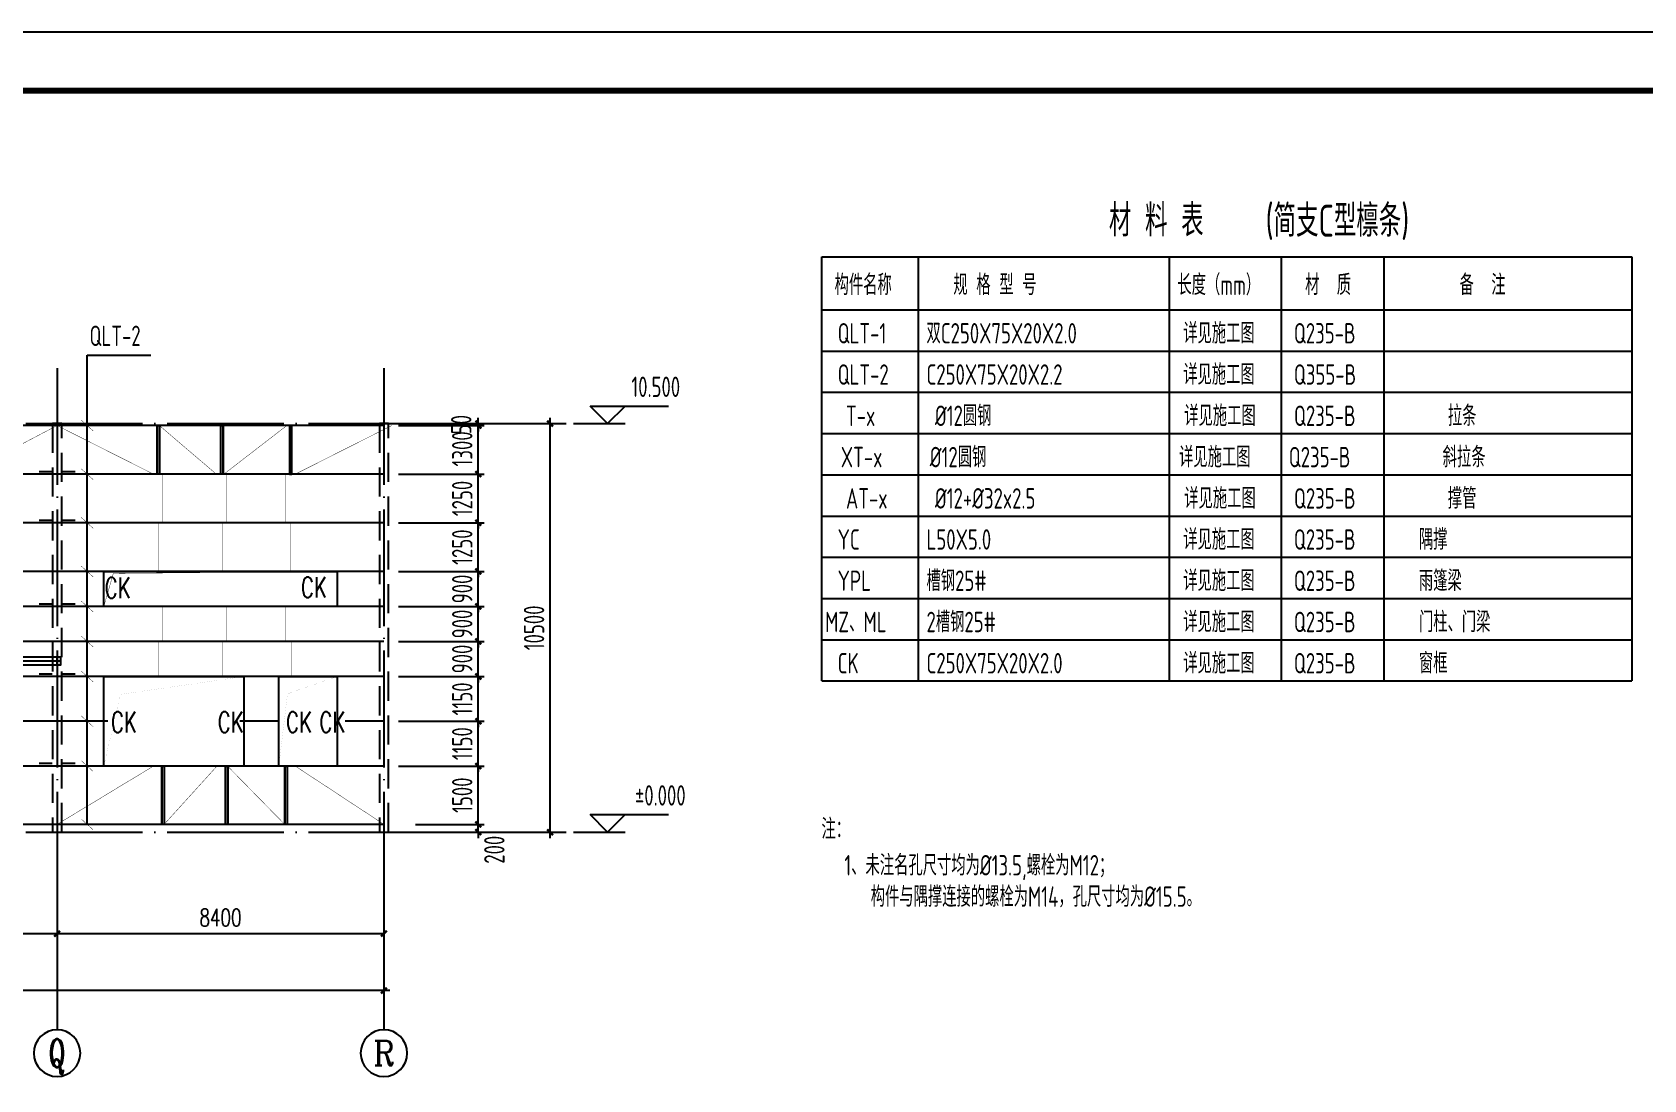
# Model space of a CAD drawing. Extents: x 899043 to 2598688, y -137197 to 211789.
# Drawn here: x 1940838 to 1982259, y 103215 to 130135 of the extents above; entities that cross this region are included whole.
import ezdxf
from ezdxf.enums import TextEntityAlignment as Align

# ---------------------------------------------------------------- set-up
doc = ezdxf.new("R2010")
doc.units = 0
doc.header["$LTSCALE"] = 1500
doc.header["$MEASUREMENT"] = 0
doc.linetypes.add('DASHED', pattern=[0.75, 0.5, -0.25])
doc.linetypes.add('DOTE', pattern=[2.4200000000000004, 2, -0.2, 0.02, -0.2])
for name, color, linetype in [('00-tk', 151, 'Continuous'), ('AXIS', 3, 'Continuous'), ('AXIS_TEXT', 7, 'Continuous'), ('Boltx', 252, 'DASHED'), ('DIM', 3, 'Continuous'), ('GROUND', 253, 'Continuous'), ('PUB_TEXT', 7, 'Continuous'), ('TDB_文字', 7, 'Continuous'), ('THIN', 7, 'Continuous'), ('WINDOW', 4, 'Continuous'), ('文字', 7, 'Continuous')]:
    doc.layers.add(name, color=color, linetype=linetype)
doc.layers.add('钢板标注', color=9, linetype='Continuous', lineweight=18)
doc.styles.add('_TCH_AXIS', font='COMPLEX', dxfattribs={"bigfont": 'GBCBIG'})
doc.styles.add('_TCH_DIM', font='SIMPLEX', dxfattribs={"bigfont": 'GBCBIG'})
doc.styles.add('_TCH_DIM_T3', font='SIMPLEX', dxfattribs={"width": 0.7058823529411765, "bigfont": 'GBCBIG'})
doc.styles.add('COMPLEX', font='COMPLEX')
doc.styles.add('TSSD_Dimension', font='Tssdeng.shx', dxfattribs={"width": 0.7, "bigfont": 'hztxt.shx'})
doc.styles.add('TSSD_Label', font='Tssdeng.shx', dxfattribs={"width": 0.7, "bigfont": 'hztxt.shx'})
doc.styles.add('TSSD_Norm', font='Tssdeng.shx', dxfattribs={"bigfont": 'hztxt.shx'})
doc.dimstyles.new('_TCH_ARCH&&150', dxfattribs={"dimtxt": 446.25, "dimasz": 150, "dimexe": 375, "dimexo": 450, "dimgap": 189.375, "dimtad": 1, "dimdec": 0, "dimzin": 0, "dimdsep": 46, "dimtxsty": '_TCH_DIM_T3', "dimblk": 'ARCHTICK', "dimcen": 0.09, "dimclrt": 7, "dimazin": 2, "dimtfac": 1, "dimtdec": 0, "dimtix": 1, "dimtmove": 2, "dimatfit": 3, "dimfxl": 0, "dimtolj": 1, "dimtzin": 0, "dimarcsym": 0})
doc.dimstyles.new('TSSD_150_150', dxfattribs={"dimtxt": 525, "dimasz": 150, "dimexe": 150, "dimexo": 375, "dimgap": 150, "dimtad": 1, "dimdec": 0, "dimzin": 0, "dimdsep": 46, "dimtxsty": 'TSSD_Dimension', "dimblk": 'ARCHTICK', "dimblk1": 'ARCHTICK', "dimblk2": 'ARCHTICK', "dimcen": 0, "dimdle": 150, "dimclrt": 7, "dimadec": 0, "dimazin": 0, "dimtfac": 1, "dimtdec": 0, "dimtix": 1, "dimtmove": 2, "dimatfit": 3, "dimfxl": 0, "dimtolj": 1, "dimtzin": 0, "dimarcsym": 0})

# ---------------------------------------------------------------- blocks, each defined once
blk = doc.blocks.new('_ArchTick')
at = {"color": 0, "linetype": 'ByBlock', "const_width": 0.4}
blk.add_lwpolyline([(-0.5, -0.5), (0.5, 0.5)], dxfattribs=at)
blk = doc.blocks.new('*D356')
at = {"layer": 'AXIS', "color": 0, "lineweight": -2}
for p, q in [((1933077.499995932, 109057.3727251048), (1933077.499995932, 106594.8727265716)), ((1941477.499994814, 109057.3727270606), (1941477.499994814, 106594.8727265716)), ((1933077.499995932, 106969.8727265716), (1941477.499994814, 106969.8727265716))]:
    blk.add_line(p, q, dxfattribs=at)
at = {"layer": 'Defpoints', "color": 0}
for p in [(1933077.499995932, 109507.3727251048), (1941477.499994814, 109507.3727270606), (1941477.499994814, 106969.8727265716)]:
    blk.add_point(p, dxfattribs=at)
at = {"layer": 'AXIS', "color": 0, "lineweight": -2, "xscale": 150, "yscale": 150, "zscale": 150, "rotation": 180}
blk.add_blockref('_ArchTick', (1933077.499995932, 106969.8727265716), dxfattribs=at)
at = {"layer": 'AXIS', "color": 0, "lineweight": -2, "xscale": 150, "yscale": 150, "zscale": 150}
blk.add_blockref('_ArchTick', (1941477.499994814, 106969.8727265716), dxfattribs=at)
at = {"layer": 'AXIS', "color": 7, "insert": (1937277.499995373, 107382.3727265716), "char_height": 446.25, "attachment_point": 5, "style": '_TCH_DIM_T3'}
blk.add_mtext('\\A1;8400', dxfattribs=at)
blk = doc.blocks.new('*D357')
at = {"layer": 'AXIS', "color": 0, "lineweight": -2}
for p, q in [((1941477.499994814, 109057.3727270606), (1941477.499994814, 106594.8727285274)), ((1949877.499990903, 109057.3727290164), (1949877.499990903, 106594.8727285274)), ((1941477.499994814, 106969.8727285274), (1949877.499990903, 106969.8727285274))]:
    blk.add_line(p, q, dxfattribs=at)
at = {"layer": 'Defpoints', "color": 0}
for p in [(1941477.499994814, 109507.3727270606), (1949877.499990903, 109507.3727290164), (1949877.499990903, 106969.8727285274)]:
    blk.add_point(p, dxfattribs=at)
at = {"layer": 'AXIS', "color": 0, "lineweight": -2, "xscale": 150, "yscale": 150, "zscale": 150, "rotation": 180}
blk.add_blockref('_ArchTick', (1941477.499994814, 106969.8727285274), dxfattribs=at)
at = {"layer": 'AXIS', "color": 0, "lineweight": -2, "xscale": 150, "yscale": 150, "zscale": 150}
blk.add_blockref('_ArchTick', (1949877.499990903, 106969.8727285274), dxfattribs=at)
at = {"layer": 'AXIS', "color": 7, "insert": (1945677.499992859, 107382.3727285274), "char_height": 446.25, "attachment_point": 5, "style": '_TCH_DIM_T3'}
blk.add_mtext('\\A1;8400', dxfattribs=at)
blk = doc.blocks.new('_AXISO')
blk.add_circle((0, 0), 0.5)
at = {"layer": 'AXIS_TEXT', "style": 'COMPLEX', "width": 1.041666666666667}
blk.add_attdef('A', text='', height=0.56, dxfattribs=at).set_placement((-0.25, -0.28), (0.25, -0.28), align=Align.FIT)
blk = doc.blocks.new('*D343')
at = {"layer": 'Defpoints', "color": 0}
for p in [(1839127.499986146, 108715.7621291782), (1949877.499990903, 108715.7621291782), (1839127.499986146, 105507.2216209524)]:
    blk.add_point(p, dxfattribs=at)
at = {"layer": 'DIM', "color": 0, "lineweight": -2}
for p, q in [((1839127.499986146, 108340.7621291782), (1839127.499986146, 105357.2216209524)), ((1949877.499990903, 108340.7621291782), (1949877.499990903, 105357.2216209524)), ((1950027.499990903, 105507.2216209524), (1838977.499986146, 105507.2216209524))]:
    blk.add_line(p, q, dxfattribs=at)
at = {"layer": 'DIM', "color": 0, "lineweight": -2, "xscale": 150, "yscale": 150, "zscale": 150, "rotation": 180}
blk.add_blockref('_ArchTick', (1839127.499986146, 105507.2216209524), dxfattribs=at)
at = {"layer": 'DIM', "color": 0, "lineweight": -2, "xscale": 150, "yscale": 150, "zscale": 150}
blk.add_blockref('_ArchTick', (1949877.499990903, 105507.2216209524), dxfattribs=at)
at = {"layer": 'DIM', "color": 7, "insert": (1894502.499988524, 105919.7216209524), "char_height": 525, "attachment_point": 5, "style": 'TSSD_Dimension'}
blk.add_mtext('\\A1;110750', dxfattribs=at)
blk = doc.blocks.new('*D372')
at = {"layer": 'Defpoints', "color": 0}
for p in [(1950527.150108077, 120077.5843955118), (1954149.499999158, 120077.5843955118), (1950527.150096516, 109577.5843955118)]:
    blk.add_point(p, dxfattribs=at)
at = {"layer": 'DIM', "color": 0, "lineweight": -2}
for p, q in [((1954149.499999158, 109427.5843955118), (1954149.499999158, 120227.5843955118)), ((1950902.150108077, 120077.5843955118), (1954299.499999158, 120077.5843955118)), ((1950902.150096516, 109577.5843955118), (1954299.499999158, 109577.5843955118))]:
    blk.add_line(p, q, dxfattribs=at)
at = {"layer": 'DIM', "color": 0, "lineweight": -2, "xscale": 150, "yscale": 150, "zscale": 150}
for p, rotation in [((1954149.499999158, 120077.5843955118), 90), ((1954149.499999158, 109577.5843955118), 270)]:
    blk.add_blockref('_ArchTick', p, dxfattribs=dict(at, rotation=rotation))
at = {"layer": 'DIM', "color": 7, "insert": (1953736.999999158, 114827.5843955121), "char_height": 525, "attachment_point": 5, "rotation": 90, "style": 'TSSD_Dimension'}
blk.add_mtext('\\A1;10500', dxfattribs=at)
blk = doc.blocks.new('*D373')
at = {"layer": 'Defpoints', "color": 0}
for p in [(1950316.210107237, 109777.5844074416), (1952303.508880776, 109777.5844074416), (1950316.210107114, 109577.5844397022)]:
    blk.add_point(p, dxfattribs=at)
at = {"layer": 'DIM', "color": 0, "lineweight": -2}
for p, q in [((1950691.210107237, 109777.5844074416), (1952453.508880776, 109777.5844074416)), ((1952303.508880776, 109777.5844074416), (1952303.508880776, 109927.5844074416)), ((1952303.508880776, 109577.5844397022), (1952303.508880776, 109777.5844074416)), ((1950691.210107114, 109577.5844397022), (1952453.508880776, 109577.5844397022)), ((1952303.508880776, 109577.5844397022), (1952303.508880776, 109427.5844397022))]:
    blk.add_line(p, q, dxfattribs=at)
at = {"layer": 'DIM', "color": 0, "lineweight": -2, "xscale": 150, "yscale": 150, "zscale": 150}
for p, rotation in [((1952303.508880776, 109777.5844074416), 270), ((1952303.508880776, 109577.5844397022), 90)]:
    blk.add_blockref('_ArchTick', p, dxfattribs=dict(at, rotation=rotation))
at = {"layer": 'DIM', "color": 7, "insert": (1952716.008880376, 109125.9498228427), "char_height": 525, "attachment_point": 5, "rotation": 90, "style": 'TSSD_Dimension'}
blk.add_mtext('\\A1;200', dxfattribs=at)
blk = doc.blocks.new('*D374')
at = {"layer": 'Defpoints', "color": 0}
for p in [(1950316.210108159, 111277.5844073681), (1952303.508881698, 111277.5844073681), (1950316.210107237, 109777.5844074416)]:
    blk.add_point(p, dxfattribs=at)
at = {"layer": 'DIM', "color": 0, "lineweight": -2}
for p, q in [((1952303.508881698, 109627.5844074416), (1952303.508881698, 111427.5844073681)), ((1950691.210108159, 111277.5844073681), (1952453.508881698, 111277.5844073681)), ((1950691.210107237, 109777.5844074416), (1952453.508881698, 109777.5844074416))]:
    blk.add_line(p, q, dxfattribs=at)
at = {"layer": 'DIM', "color": 0, "lineweight": -2, "xscale": 150, "yscale": 150, "zscale": 150}
for p, rotation in [((1952303.508881698, 111277.5844073681), 90), ((1952303.508881698, 109777.5844074416), 270)]:
    blk.add_blockref('_ArchTick', p, dxfattribs=dict(at, rotation=rotation))
at = {"layer": 'DIM', "color": 7, "insert": (1951891.008881698, 110527.5844074052), "char_height": 525, "attachment_point": 5, "rotation": 90, "style": 'TSSD_Dimension'}
blk.add_mtext('\\A1;1500', dxfattribs=at)
blk = doc.blocks.new('*D375')
at = {"layer": 'Defpoints', "color": 0}
for p in [(1949877.499988155, 112427.5844076379), (1952303.508882405, 112427.5844076379), (1949877.499987448, 111277.5844076378)]:
    blk.add_point(p, dxfattribs=at)
at = {"layer": 'DIM', "color": 0, "lineweight": -2}
for p, q in [((1950252.499988155, 112427.5844076379), (1952453.508882405, 112427.5844076379)), ((1952303.508882405, 112427.5844076379), (1952303.508882405, 112577.5844076379)), ((1952303.508882405, 111277.5844076378), (1952303.508882405, 112427.5844076379)), ((1950252.499987448, 111277.5844076378), (1952453.508882405, 111277.5844076378)), ((1952303.508882405, 111277.5844076378), (1952303.508882405, 111127.5844076378))]:
    blk.add_line(p, q, dxfattribs=at)
at = {"layer": 'DIM', "color": 0, "lineweight": -2, "xscale": 150, "yscale": 150, "zscale": 150}
for p, rotation in [((1952303.508882405, 112427.5844076379), 270), ((1952303.508882405, 111277.5844076378), 90)]:
    blk.add_blockref('_ArchTick', p, dxfattribs=dict(at, rotation=rotation))
at = {"layer": 'DIM', "color": 7, "insert": (1951891.008882405, 111852.5844076382), "char_height": 525, "attachment_point": 5, "rotation": 90, "style": 'TSSD_Dimension'}
blk.add_mtext('\\A1;1150', dxfattribs=at)
blk = doc.blocks.new('*D376')
at = {"layer": 'Defpoints', "color": 0}
for p in [(1949877.499989415, 114477.5844131921), (1952303.508883665, 114477.5844131921), (1949877.499988862, 113577.5844076377)]:
    blk.add_point(p, dxfattribs=at)
at = {"layer": 'DIM', "color": 0, "lineweight": -2}
for p, q in [((1950252.499989415, 114477.5844131921), (1952453.508883665, 114477.5844131921)), ((1952303.508883665, 114477.5844131921), (1952303.508883665, 114627.5844131921)), ((1952303.508883665, 113577.5844076377), (1952303.508883665, 114477.5844131921)), ((1950252.499988862, 113577.5844076377), (1952453.508883665, 113577.5844076377)), ((1952303.508883665, 113577.5844076377), (1952303.508883665, 113427.5844076377))]:
    blk.add_line(p, q, dxfattribs=at)
at = {"layer": 'DIM', "color": 0, "lineweight": -2, "xscale": 150, "yscale": 150, "zscale": 150}
for p, rotation in [((1952303.508883665, 114477.5844131921), 270), ((1952303.508883665, 113577.5844076377), 90)]:
    blk.add_blockref('_ArchTick', p, dxfattribs=dict(at, rotation=rotation))
at = {"layer": 'DIM', "color": 7, "insert": (1951891.008883665, 114027.5844104152), "char_height": 525, "attachment_point": 5, "rotation": 90, "style": 'TSSD_Dimension'}
blk.add_mtext('\\A1;900', dxfattribs=at)
blk = doc.blocks.new('*D377')
at = {"layer": 'Defpoints', "color": 0}
for p in [(1949877.499990521, 116277.5844187464), (1952303.508884772, 116277.5844187464), (1949877.499989968, 115377.5844187464)]:
    blk.add_point(p, dxfattribs=at)
at = {"layer": 'DIM', "color": 0, "lineweight": -2}
for p, q in [((1952303.508884772, 116277.5844187464), (1952303.508884772, 116427.5844187464)), ((1950252.499990521, 116277.5844187464), (1952453.508884772, 116277.5844187464)), ((1952303.508884772, 115377.5844187464), (1952303.508884772, 116277.5844187464)), ((1950252.499989968, 115377.5844187464), (1952453.508884772, 115377.5844187464)), ((1952303.508884772, 115377.5844187464), (1952303.508884772, 115227.5844187464))]:
    blk.add_line(p, q, dxfattribs=at)
at = {"layer": 'DIM', "color": 0, "lineweight": -2, "xscale": 150, "yscale": 150, "zscale": 150}
for p, rotation in [((1952303.508884772, 116277.5844187464), 270), ((1952303.508884772, 115377.5844187464), 90)]:
    blk.add_blockref('_ArchTick', p, dxfattribs=dict(at, rotation=rotation))
at = {"layer": 'DIM', "color": 7, "insert": (1951891.008884772, 115827.5844187467), "char_height": 525, "attachment_point": 5, "rotation": 90, "style": 'TSSD_Dimension'}
blk.add_mtext('\\A1;900', dxfattribs=at)
blk = doc.blocks.new('*D378')
at = {"layer": 'Defpoints', "color": 0}
for p in [(1949877.49999129, 117527.5844187466), (1952303.50888554, 117527.5844187466), (1949877.499990521, 116277.5844187464)]:
    blk.add_point(p, dxfattribs=at)
at = {"layer": 'DIM', "color": 0, "lineweight": -2}
for p, q in [((1952303.50888554, 117527.5844187466), (1952303.50888554, 117677.5844187466)), ((1950252.49999129, 117527.5844187466), (1952453.50888554, 117527.5844187466)), ((1952303.50888554, 116277.5844187464), (1952303.50888554, 117527.5844187466)), ((1950252.499990521, 116277.5844187464), (1952453.50888554, 116277.5844187464)), ((1952303.50888554, 116277.5844187464), (1952303.50888554, 116127.5844187464))]:
    blk.add_line(p, q, dxfattribs=at)
at = {"layer": 'DIM', "color": 0, "lineweight": -2, "xscale": 150, "yscale": 150, "zscale": 150}
for p, rotation in [((1952303.50888554, 117527.5844187466), 270), ((1952303.50888554, 116277.5844187464), 90)]:
    blk.add_blockref('_ArchTick', p, dxfattribs=dict(at, rotation=rotation))
at = {"layer": 'DIM', "color": 7, "insert": (1951891.00888554, 116902.5844187468), "char_height": 525, "attachment_point": 5, "rotation": 90, "style": 'TSSD_Dimension'}
blk.add_mtext('\\A1;1250', dxfattribs=at)
blk = doc.blocks.new('*D379')
at = {"layer": 'Defpoints', "color": 0}
for p in [(1949877.499992857, 120077.5844397658), (1952303.508887107, 120077.5844397658), (1949877.192930862, 118777.5844186646)]:
    blk.add_point(p, dxfattribs=at)
at = {"layer": 'DIM', "color": 0, "lineweight": -2}
for p, q in [((1952303.508887107, 118627.5844186646), (1952303.508887107, 120227.5844397658)), ((1950252.499992857, 120077.5844397658), (1952453.508887107, 120077.5844397658)), ((1950252.192930862, 118777.5844186646), (1952453.508887107, 118777.5844186646))]:
    blk.add_line(p, q, dxfattribs=at)
at = {"layer": 'DIM', "color": 0, "lineweight": -2, "xscale": 150, "yscale": 150, "zscale": 150}
for p, rotation in [((1952303.508887107, 120077.5844397658), 90), ((1952303.508887107, 118777.5844186646), 270)]:
    blk.add_blockref('_ArchTick', p, dxfattribs=dict(at, rotation=rotation))
at = {"layer": 'DIM', "color": 7, "insert": (1951891.008887107, 119427.5844292155), "char_height": 525, "attachment_point": 5, "rotation": 90, "style": 'TSSD_Dimension'}
blk.add_mtext('\\A1;1300', dxfattribs=at)
blk = doc.blocks.new('*D380')
at = {"layer": 'Defpoints', "color": 0}
for p in [(1949877.499992058, 118777.5844187465), (1952303.508886308, 118777.5844187465), (1949877.49999129, 117527.5844187466)]:
    blk.add_point(p, dxfattribs=at)
at = {"layer": 'DIM', "color": 0, "lineweight": -2}
for p, q in [((1952303.508886308, 118777.5844187465), (1952303.508886308, 118927.5844187465)), ((1950252.499992058, 118777.5844187465), (1952453.508886308, 118777.5844187465)), ((1952303.508886308, 117527.5844187466), (1952303.508886308, 118777.5844187465)), ((1950252.49999129, 117527.5844187466), (1952453.508886308, 117527.5844187466)), ((1952303.508886308, 117527.5844187466), (1952303.508886308, 117377.5844187466))]:
    blk.add_line(p, q, dxfattribs=at)
at = {"layer": 'DIM', "color": 0, "lineweight": -2, "xscale": 150, "yscale": 150, "zscale": 150}
for p, rotation in [((1952303.508886308, 118777.5844187465), 270), ((1952303.508886308, 117527.5844187466), 90)]:
    blk.add_blockref('_ArchTick', p, dxfattribs=dict(at, rotation=rotation))
at = {"layer": 'DIM', "color": 7, "insert": (1951891.008886308, 118152.5844187468), "char_height": 525, "attachment_point": 5, "rotation": 90, "style": 'TSSD_Dimension'}
blk.add_mtext('\\A1;1250', dxfattribs=at)
blk = doc.blocks.new('*D381')
at = {"layer": 'Defpoints', "color": 0}
for p in [(1949877.499989968, 115377.5844187464), (1952303.508884219, 115377.5844187464), (1949877.499989415, 114477.5844131921)]:
    blk.add_point(p, dxfattribs=at)
at = {"layer": 'DIM', "color": 0, "lineweight": -2}
for p, q in [((1950252.499989968, 115377.5844187464), (1952453.508884219, 115377.5844187464)), ((1952303.508884219, 115377.5844187464), (1952303.508884219, 115527.5844187464)), ((1952303.508884219, 114477.5844131921), (1952303.508884219, 115377.5844187464)), ((1950252.499989415, 114477.5844131921), (1952453.508884219, 114477.5844131921)), ((1952303.508884219, 114477.5844131921), (1952303.508884219, 114327.5844131921))]:
    blk.add_line(p, q, dxfattribs=at)
at = {"layer": 'DIM', "color": 0, "lineweight": -2, "xscale": 150, "yscale": 150, "zscale": 150}
for p, rotation in [((1952303.508884219, 115377.5844187464), 270), ((1952303.508884219, 114477.5844131921), 90)]:
    blk.add_blockref('_ArchTick', p, dxfattribs=dict(at, rotation=rotation))
at = {"layer": 'DIM', "color": 7, "insert": (1951891.008884219, 114927.5844159695), "char_height": 525, "attachment_point": 5, "rotation": 90, "style": 'TSSD_Dimension'}
blk.add_mtext('\\A1;900', dxfattribs=at)
blk = doc.blocks.new('*D382')
at = {"layer": 'Defpoints', "color": 0}
for p in [(1949877.499988862, 113577.5844076377), (1952303.508883112, 113577.5844076377), (1949877.499988155, 112427.5844076379)]:
    blk.add_point(p, dxfattribs=at)
at = {"layer": 'DIM', "color": 0, "lineweight": -2}
for p, q in [((1950252.499988862, 113577.5844076377), (1952453.508883112, 113577.5844076377)), ((1952303.508883112, 113577.5844076377), (1952303.508883112, 113727.5844076377)), ((1952303.508883112, 112427.5844076379), (1952303.508883112, 113577.5844076377)), ((1950252.499988155, 112427.5844076379), (1952453.508883112, 112427.5844076379)), ((1952303.508883112, 112427.5844076379), (1952303.508883112, 112277.5844076379))]:
    blk.add_line(p, q, dxfattribs=at)
at = {"layer": 'DIM', "color": 0, "lineweight": -2, "xscale": 150, "yscale": 150, "zscale": 150}
for p, rotation in [((1952303.508883112, 113577.5844076377), 270), ((1952303.508883112, 112427.5844076379), 90)]:
    blk.add_blockref('_ArchTick', p, dxfattribs=dict(at, rotation=rotation))
at = {"layer": 'DIM', "color": 7, "insert": (1951891.008883112, 113002.5844076381), "char_height": 525, "attachment_point": 5, "rotation": 90, "style": 'TSSD_Dimension'}
blk.add_mtext('\\A1;1150', dxfattribs=at)
blk = doc.blocks.new('*D383')
at = {"layer": 'Defpoints', "color": 0}
for p in [(1950316.210108159, 111277.5844073681), (1952303.508881698, 111277.5844073681), (1950316.210107237, 109777.5844074416)]:
    blk.add_point(p, dxfattribs=at)
at = {"layer": 'DIM', "color": 0, "lineweight": -2}
for p, q in [((1952303.508881698, 109627.5844074416), (1952303.508881698, 111427.5844073681)), ((1950691.210108159, 111277.5844073681), (1952453.508881698, 111277.5844073681)), ((1950691.210107237, 109777.5844074416), (1952453.508881698, 109777.5844074416))]:
    blk.add_line(p, q, dxfattribs=at)
at = {"layer": 'DIM', "color": 0, "lineweight": -2, "xscale": 150, "yscale": 150, "zscale": 150}
for p, rotation in [((1952303.508881698, 111277.5844073681), 90), ((1952303.508881698, 109777.5844074416), 270)]:
    blk.add_blockref('_ArchTick', p, dxfattribs=dict(at, rotation=rotation))
at = {"layer": 'DIM', "color": 7, "insert": (1951891.008881698, 110527.5844074052), "char_height": 525, "attachment_point": 5, "rotation": 90, "style": 'TSSD_Dimension'}
blk.add_mtext('\\A1;1500', dxfattribs=at)
blk = doc.blocks.new('*D384')
at = {"layer": 'Defpoints', "color": 0}
for p in [(1949877.564361867, 120077.5844397658), (1949877.564361836, 120027.5844187466), (1952303.508887107, 120077.5844397658)]:
    blk.add_point(p, dxfattribs=at)
at = {"layer": 'DIM', "color": 0, "lineweight": -2}
for p, q in [((1952303.508887107, 120077.5844397658), (1952303.508887107, 120227.5844397658)), ((1950252.564361867, 120077.5844397658), (1952453.508887107, 120077.5844397658)), ((1950252.564361836, 120027.5844187466), (1952453.508887107, 120027.5844187466)), ((1952303.508887107, 120027.5844187466), (1952303.508887107, 120077.5844397658)), ((1952303.508887107, 120027.5844187466), (1952303.508887107, 119877.5844187466))]:
    blk.add_line(p, q, dxfattribs=at)
at = {"layer": 'DIM', "color": 0, "lineweight": -2, "xscale": 150, "yscale": 150, "zscale": 150}
for p, rotation in [((1952303.508887107, 120077.5844397658), 270), ((1952303.508887107, 120027.5844187466), 90)]:
    blk.add_blockref('_ArchTick', p, dxfattribs=dict(at, rotation=rotation))
at = {"layer": 'DIM', "color": 7, "insert": (1951866.008887092, 120052.5844280341), "char_height": 525, "attachment_point": 5, "rotation": 90, "style": 'TSSD_Dimension'}
blk.add_mtext('\\A1;50', dxfattribs=at)
blk = doc.blocks.new('A$C16496DF1')
at = {"layer": '00-tk', "linetype": 'Continuous'}
blk.add_line((178350, 126150.0000000001), (0, 126150.0000000001), dxfattribs=at)
at = {"layer": '00-tk', "const_width": 150}
blk.add_lwpolyline([(3750, 124650.0000000001), (176850, 124650.0000000001), (176850, 1500.000000000116), (3750, 1500)], close=True, dxfattribs=at)

msp = doc.modelspace()

# ---------------------------------------------------------------- linework, layer by layer
at = {"color": 2, "linetype": 'ByBlock'}
for p, q in [((1942250.76704324, 109777.5844242772), (1942250.76704324, 121838.3469456241)), ((1942250.76704324, 121838.3469456241), (1943886.360671686, 121838.3469456241)), ((1949877.499991218, 120027.5843400348), (1839127.449909921, 120027.5844527028)), ((1949877.499991183, 118777.584340035), (1839127.807054344, 118777.5844527027)), ((1949877.499991148, 117527.5843400336), (1839128.164198767, 117527.5844527026)), ((1949877.499991114, 116277.5843400328), (1839128.52134319, 116277.5844527026)), ((1949877.499991089, 115377.5843400322), (1839128.778487174, 115377.5844527026)), ((1949877.499991063, 114477.5843344779), (1839129.03563116, 114477.5844471482)), ((1949877.499991038, 113577.584328923), (1839129.292775146, 113577.5844415936)), ((1942777.500022148, 112427.5844241556), (1939777.500016705, 112427.5844246558)), ((1947177.500006887, 112427.5844233886), (1946177.500014058, 112427.5844235553)), ((1949877.499991006, 112427.5844229717), (1948877.500014977, 112427.5844231385)), ((1949877.499990974, 111277.5844231282), (1939777.500016705, 111277.5844248122)), ((1949877.499990932, 109777.5844231274), (1939777.500016705, 109777.5844248115))]:
    msp.add_line(p, q, dxfattribs=at)
at = {"color": 2, "linetype": 'ByBlock', "const_width": 10}
for points in [[(1942403.405953765, 119888.210611093), (1942098.128132715, 120166.9582595418)], [(1941477.500160557, 120027.5843485803), (1939097.500157646, 118777.5848391388)], [(1941477.499973933, 120027.5844426449), (1943957.499822165, 118777.5849340885)], [(1944077.499822165, 118777.5849183601), (1944077.499815283, 120027.5844410585)], [(1944107.499821158, 120027.5859684324), (1945571.451577911, 118777.5808621808)], [(1945718.526106743, 118777.5849166907), (1945718.526099861, 120027.584439389)], [(1947381.850899539, 120027.5843425737), (1945753.076285733, 118770.9190454967)], [(1947477.500149414, 118777.5849183601), (1947477.500156296, 120027.5844410585)], [(1950077.499997646, 120027.5844426449), (1947597.500149414, 118777.5849340885)], [(1942403.405953556, 118638.2106110929), (1942098.128132506, 118916.9582595417)], [(1944197.499815353, 117527.5844065124), (1944197.499986325, 118777.5849026316)], [(1945838.526099932, 117527.5844048429), (1945838.526270903, 118777.5849009621)], [(1947357.500156225, 117527.5844065124), (1947357.499985254, 118777.5849026316)], [(1942403.405953347, 117388.2106112835), (1942098.128132297, 117666.9582597323)], [(1944077.499822582, 116277.5849183601), (1944077.4998157, 117527.5844410585)], [(1945718.526107161, 116277.5849166907), (1945718.526100278, 117527.584439389)], [(1947477.500148996, 116277.5849183601), (1947477.500155879, 117527.5844410585)], [(1942403.405953139, 116138.2106112836), (1942098.128132089, 116416.9582597324)], [(1942403.405952989, 115238.2106112835), (1942098.128131939, 115516.9582597323)], [(1944197.499814997, 114477.5844796264), (1944197.499986325, 115377.584969184)], [(1945838.526099576, 114477.5844779569), (1945838.526270903, 115377.5849675145)], [(1947357.500156581, 114477.5844796264), (1947357.499985254, 115377.584969184)], [(1942403.405952839, 114338.2106057292), (1942098.128131789, 114616.958254178)], [(1944081.499820611, 113577.5844393018), (1944081.499815655, 114477.5844356032)], [(1945728.526105189, 113577.5844376323), (1945728.526100234, 114477.5844339337)], [(1947490.500150879, 113577.5844358428), (1947490.500155834, 114477.5844356032)], [(1942403.405952689, 113438.2106001747), (1942098.128131639, 113716.9582486235)], [(1942403.405952497, 112288.2106000186), (1942098.128131447, 112566.9582484674)], [(1941477.499972474, 109777.5842923174), (1943957.499820748, 111277.5844241153)], [(1942403.405952306, 111138.2106001747), (1942098.128131255, 111416.9582486235)], [(1944197.499700779, 109777.5844240745), (1944197.499986325, 111277.5850803323)], [(1944227.499986291, 109777.5844240745), (1945588.526110621, 111277.5820973531)], [(1945838.525985358, 109777.5844238009), (1945838.526270903, 111277.5850786628)], [(1947327.499985221, 109777.5820970214), (1945857.107388878, 111277.5825810336)], [(1947357.5002708, 109777.5844235476), (1947357.499985254, 111277.5850803323)], [(1949877.499990782, 109777.5842922948), (1947597.500147997, 111277.5844241153)], [(1942403.405952055, 109638.2106001747), (1942098.128131005, 109916.9582486235)]]:
    msp.add_lwpolyline(points, dxfattribs=at)
at = {"color": 2, "linetype": 'ByBlock'}
for points in [[(1944047.499821167, 118777.5843848434), (1944047.499821158, 120027.5859684324), (1944107.499821158, 120027.5859684324), (1944107.499821167, 118777.5843848434)], [(1945688.526105745, 118777.5843831739), (1945688.526105737, 120027.5859667629), (1945748.526105737, 120027.5859667629), (1945748.526105745, 118777.5843831739)], [(1947507.500150412, 118777.5843848434), (1947507.50015042, 120027.5859684324), (1947447.50015042, 120027.5859684324), (1947447.500150412, 118777.5843848434)], [(1944167.499986291, 109777.5844240745), (1944167.499986324, 111277.5844240753), (1944227.499986324, 111277.5844240753), (1944227.499986291, 109777.5844240745)], [(1945808.52627087, 109777.5850786621), (1945808.526270903, 111277.5850786628), (1945868.526270903, 111277.5850786628), (1945868.52627087, 109777.5850786621)], [(1947327.499985221, 109777.5844235476), (1947327.499985254, 111277.5844235484), (1947387.499985254, 111277.5844235484), (1947387.499985221, 109777.5844235476)]]:
    msp.add_lwpolyline(points, close=True, dxfattribs=at)
at = {"linetype": 'ByBlock', "const_width": 10}
msp.add_lwpolyline([(1942677.500015581, 115377.5843473571), (1942922.658696852, 116227.5844829442), (1948527.499998581, 116277.5844455809)], dxfattribs=at)
at = {"layer": 'AXIS', "color": 253, "linetype": 'DOTE'}
for p, q in [((1941477.499992205, 121502.8727291437), (1941477.500002015, 108036.766266764)), ((1949877.499989454, 121502.8727569437), (1949877.499990903, 108715.7621549641)), ((1835404.955545544, 120077.5844679317), (1954751.39207753, 120077.5844312485)), ((1835404.955545083, 109577.5844679317), (1954751.392077069, 109577.5844312485))]:
    msp.add_line(p, q, dxfattribs=at)
at = {"layer": 'AXIS'}
for p, q in [((1941477.499994291, 108036.76626569), (1941477.499993718, 104499.2662661789)), ((1949877.49999038, 108036.766266764), (1949877.499989806, 104499.266267253))]:
    msp.add_line(p, q, dxfattribs=at)
at = {"layer": 'Boltx', "color": 4}
for points in [[(1941359.999998137, 120077.584434817), (1941360.000000321, 109577.5844429005), (1941595.000003336, 109577.5844429005), (1941595.000001151, 120077.584434817)], [(1949759.999994965, 120077.5844366357), (1949759.999997149, 109577.5844447192), (1949995.000000164, 109577.5844447192), (1949994.999997979, 120077.5844366357)]]:
    msp.add_lwpolyline(points, close=True, dxfattribs=at)
at = {"layer": 'GROUND'}
for points in [[(1932977.500016222, 114077.5843961191), (1932977.500016222, 113877.5843961191), (1941577.500016594, 113877.5843961191), (1941577.500016594, 114077.5843961191), (1932977.500016222, 114077.5843961191)], [(1933077.500017305, 114077.584483102), (1933077.500017305, 113877.584483102), (1941477.500017305, 113877.5844831021), (1941477.500017305, 114077.5844831021), (1933077.500017305, 114077.584483102)]]:
    msp.add_lwpolyline(points, dxfattribs=at)
at = {"layer": 'TDB_文字', "color": 4, "linetype": 'ByBlock'}
for points, const_width in [([(1932977.500016222, 113977.5843961191), (1941577.500016594, 113977.5843961191)], 50), ([(1942677.500090365, 111277.5844559753), (1943108.473771187, 113119.3727290166), (1946277.500090365, 113577.5843324838)], 1), ([(1947177.500006887, 111277.584423545), (1947398.973694879, 113134.8727290166), (1948677.500006887, 113577.5843299404)], 1)]:
    msp.add_lwpolyline(points, dxfattribs=dict(at, const_width=const_width))
at = {"layer": 'THIN'}
for p, q in [((1955628.273733928, 120077.5843936753), (1955178.273734205, 120527.5843939519)), ((1955178.273734205, 120527.5843939519), (1956078.273734205, 120527.5843933987)), ((1955628.273733928, 120077.5843936753), (1956078.273734205, 120527.5843933987)), ((1956078.273734205, 120527.5843933987), (1957188.850657282, 120527.584392716)), ((1954751.392085564, 120077.5843942143), (1956078.273733928, 120077.5843933987)), ((1955628.273727935, 109577.5843936753), (1955178.273728212, 110027.5843939519)), ((1955178.273728212, 110027.5843939519), (1956078.273728212, 110027.5843933987)), ((1955628.273727935, 109577.5843936753), (1956078.273728212, 110027.5843933987)), ((1956078.273728212, 110027.5843933987), (1957188.850651289, 110027.584392716)), ((1954751.392079571, 109577.5843942143), (1956078.273727935, 109577.5843933987))]:
    msp.add_line(p, q, dxfattribs=at)
at = {"layer": 'WINDOW', "linetype": 'ByBlock', "const_width": 50}
for points in [[(1941012.174189575, 118843.7034523979), (1941351.995393888, 118843.7034523979)], [(1941601.995330625, 118843.8719734627), (1941941.816534938, 118843.8719734627)], [(1941012.17419026, 117593.7034523979), (1941351.995394573, 117593.7034523979)], [(1941601.99533131, 117593.8719734627), (1941941.816535623, 117593.8719734627)], [(1941012.174191441, 115438.5622293615), (1941351.995395753, 115438.5622293615)], [(1941601.995332491, 115438.7307504263), (1941941.816536803, 115438.7307504263)], [(1941012.174192424, 113643.703441289), (1941351.995396737, 113643.703441289)], [(1941601.995333474, 113643.8719623539), (1941941.816537787, 113643.8719623539)], [(1941012.174193684, 111343.703441289), (1941351.995397996, 111343.703441289)], [(1941601.995334734, 111343.8719623539), (1941941.816539046, 111343.8719623539)]]:
    msp.add_lwpolyline(points, dxfattribs=at)
at = {"layer": 'WINDOW'}
for points in [[(1948677.500017083, 115377.5844829442), (1942677.500015581, 115377.5844829442), (1942677.500015581, 116277.5844829442), (1948677.500017083, 116277.5844829442)], [(1946277.500090365, 111277.5844559753), (1942677.500090365, 111277.5844559753), (1942677.500090365, 113577.5844559753), (1946277.500090365, 113577.5844559753)], [(1948677.500006887, 111277.5844559753), (1947177.500006887, 111277.5844559753), (1947177.500006887, 113577.5844559753), (1948677.500006887, 113577.5844559753)]]:
    msp.add_lwpolyline(points, close=True, dxfattribs=at)
at = {"layer": '文字'}
for p, q in [((1961132.013839446, 113462.7579609465), (1961132.013839444, 124364.3171370025)), ((1961132.013839444, 124364.3171370025), (1981949.800023844, 124364.3171370027)), ((1963616.351595086, 121941.7496815215), (1963616.351595086, 124364.3171370025)), ((1970066.91262283, 121941.749681521), (1970066.91262283, 124364.3171370026)), ((1972948.66138165, 121941.7496815207), (1972948.66138165, 124364.3171370025)), ((1975588.576597833, 121941.7496815215), (1975588.576597836, 124364.3171370025)), ((1981949.800023844, 124364.3171370027), (1981949.800023846, 113462.7579609465)), ((1961132.013839444, 123001.6236465964), (1981949.800023844, 123001.6236465965)), ((1961132.013839444, 123001.6236465923), (1981949.800023844, 123001.6236465923)), ((1961132.013839444, 121941.7496815208), (1981949.800023845, 121941.7496815208)), ((1961132.013839444, 121941.7496815249), (1981949.800023844, 121941.7496815249)), ((1961132.013839446, 121941.7496815208), (1981949.800023845, 121941.7496815208)), ((1961132.013839446, 121941.7496815208), (1981949.800023845, 121941.7496815208)), ((1961132.013839446, 121941.7496815208), (1981949.800023845, 121941.7496815208)), ((1963616.351595094, 113462.7579609465), (1963616.351595086, 121941.7496815208)), ((1970066.912622826, 113462.7579609465), (1970066.912622829, 121941.7496815207)), ((1972948.66138165, 113462.7579609465), (1972948.66138165, 121941.7496815207)), ((1975588.576597833, 113462.7579609465), (1975588.576597834, 121941.7496815208)), ((1961132.013839444, 120881.8757164492), (1981949.800023845, 120881.8757164492)), ((1961132.013839444, 120881.8757164492), (1981949.800023845, 120881.8757164492)), ((1961132.013839446, 120881.8757164492), (1981949.800023845, 120881.8757164492)), ((1961132.013839446, 120881.8757164492), (1981949.800023845, 120881.8757164492)), ((1961132.013839446, 120881.8757164492), (1981949.800023845, 120881.8757164492)), ((1961132.013839446, 119822.0017513776), (1981949.800023845, 119822.0017513776)), ((1961132.013839446, 118762.1277863059), (1981949.800023845, 118762.1277863059)), ((1961132.013839446, 117702.2538212343), (1981949.800023845, 117702.2538212343)), ((1961132.013839446, 116642.3798561546), (1981949.800023846, 116642.3798561546)), ((1961132.013839443, 115582.505891088), (1981949.800023841, 115582.505891088)), ((1961132.013839443, 114522.6319260172), (1981949.800023841, 114522.6319260172)), ((1961132.013839443, 113462.7579609465), (1981949.800023841, 113462.7579609465))]:
    msp.add_line(p, q, dxfattribs=at)

# ---------------------------------------------------------------- block references
at = {"layer": 'AXIS'}
ref = msp.add_blockref('_AXISO', (1941477.499993718, 103899.2662661789), dxfattribs=dict(at, xscale=-1200, yscale=1200, zscale=1200))
ref.add_attrib('A', 'Q', dxfattribs={"layer": 'AXIS_TEXT', "height": 715.3929860318168, "style": '_TCH_AXIS', "width": 0.8076923076919954}).set_placement((1941257.379074939, 103541.5697731631), (1941697.620912497, 103541.5697731631), align=Align.FIT)
ref = msp.add_blockref('_AXISO', (1949877.499989806, 103899.2662672532), dxfattribs=dict(at, xscale=-1200, yscale=1200, zscale=1200))
ref.add_attrib('A', 'R', dxfattribs={"layer": 'AXIS_TEXT', "height": 637.7755459868491, "style": '_TCH_AXIS'}).set_placement((1949604.167612955, 103580.3784942598), (1950150.832366658, 103580.3784942598), align=Align.FIT)
at = {"layer": '钢板标注', "color": 2, "linetype": 'ByBlock'}
msp.add_blockref('A$C16496DF1', (1825083.526283399, 3985.366962356085), dxfattribs=at)

# ---------------------------------------------------------------- texts
at = {"layer": 'PUB_TEXT'}
for s, height, style, width, p in [('CK', 525, '_TCH_DIM', 0.7058823529411765, (1942700.191628404, 115593.7029880565)), ('CK', 525, '_TCH_DIM', 0.7058823529411765, (1947743.591504104, 115606.7029880565)), ('CK', 525, '_TCH_DIM', 0.7058823529411765, (1942859.889369215, 112142.6292930961)), ('CK', 525, '_TCH_DIM', 0.7058823529411765, (1945603.915688393, 112142.6292930961)), ('CK', 525, '_TCH_DIM', 0.7058823529411765, (1947359.889285737, 112142.6292930961)), ('CK', 525, '_TCH_DIM', 0.7058823529411765, (1948215.862973729, 112142.6292930961)), ('注：', 524.8687500000001, 'TSSD_Dimension', 0.7, (1961122.699302326, 109398.5577257907)), ('1、未注名孔尺寸均为%%C13.5,螺栓为M12；', 524.8687500000001, 'TSSD_Dimension', 0.7, (1961712.550367415, 108465.0900453451)), ('构件与隅撑连接的螺栓为M14，孔尺寸均为%%C15.5。', 524.8687500000001, 'TSSD_Dimension', 0.7, (1962390.445715274, 107658.9767905497))]:
    msp.add_text(s, height=height, dxfattribs=dict(at, style=style, width=width)).set_placement(p)
at = {"layer": 'THIN', "style": 'TSSD_Label', "width": 0.7}
msp.add_text('QLT-2', height=525, dxfattribs=at).set_placement((1943623.852319001, 121913.3469456241), align=Align.BOTTOM_RIGHT)
for s, p in [('10.500', (1957491.735272712, 120602.5843925299)), ('%%p0.000', (1957633.081420565, 110102.584392443))]:
    msp.add_text(s, height=525, rotation=359.999999964781, dxfattribs=at).set_placement(p, align=Align.BOTTOM_RIGHT)
at = {"layer": '文字', "width": 0.7}
for s, height, style, p in [('材 料 表', 824.7937500000003, 'TSSD_Dimension', (1968512.207280705, 124885.6356603799)), ('构件名称', 524.8687500000001, 'TSSD_Dimension', (1961460.81342811, 123382.1263435578)), ('规 格 型 号', 524.8687500000001, 'TSSD_Dimension', (1964512.44505711, 123382.1263435578)), ('长度（mm）', 524.8687500000001, 'TSSD_Dimension', (1970271.162952044, 123382.1263435578)), ('材  质', 524.8687500000001, 'TSSD_Dimension', (1973555.210267641, 123382.1263435578)), ('备  注', 524.8687500000001, 'TSSD_Dimension', (1977526.080436949, 123382.1263435578)), ('QLT-1', 524.8687500000001, 'TSSD_Dimension', (1961539.830471679, 122136.5069556089)), ('双C250X75X20X2.0', 524.8687500000001, 'TSSD_Dimension', (1963823.285198892, 122136.5069556089)), ('详见施工图', 524.8687500000001, 'TSSD_Dimension', (1970421.574573666, 122136.5069556089)), ('Q235-B', 524.8687500000001, 'TSSD_Dimension', (1973266.938869654, 122136.5069556089)), ('QLT-2', 524.8687500000001, 'TSSD_Dimension', (1961539.830471681, 121076.632990533)), ('C250X75X20X2.2', 524.8687500000001, 'TSSD_Dimension', (1963823.285198894, 121076.632990533)), ('详见施工图', 524.8687500000001, 'TSSD_Dimension', (1970421.574573667, 121076.632990533)), ('Q355-B', 524.8687500000001, 'TSSD_Dimension', (1973266.938869656, 121076.632990533)), ('T-x', 525, 'TSSD_Norm', (1961753.596942877, 120015.7644469533)), ('%%C12圆钢', 525, 'TSSD_Norm', (1964039.676836181, 120015.7644469533)), ('详见施工图', 525, 'TSSD_Norm', (1970447.109603368, 120015.7644469533)), ('Q235-B', 525, 'TSSD_Norm', (1973268.251076612, 120015.7644469504)), ('拉条', 525, 'TSSD_Norm', (1977223.254546273, 120015.7644469528)), ('XT-x', 525, 'TSSD_Norm', (1961620.712000202, 118954.6720013232)), ('%%C12圆钢', 525, 'TSSD_Norm', (1963906.791893508, 118954.6720013232)), ('详见施工图', 525, 'TSSD_Norm', (1970314.224660693, 118954.6720013232)), ('Q235-B', 525, 'TSSD_Norm', (1973135.366133939, 118954.6720013202)), ('斜拉条', 525, 'TSSD_Norm', (1977090.3696036, 118954.6720013229)), ('详见施工图', 525, 'TSSD_Norm', (1970447.109603368, 117893.5795556945)), ('撑管', 525, 'TSSD_Norm', (1977223.254546275, 117893.5795556945)), ('AT-x', 525, 'TSSD_Norm', (1961753.596942878, 117893.5795556945)), ('%%C12+%%C32x2.5', 525, 'TSSD_Norm', (1964039.676836183, 117893.5795556945)), ('Q235-B', 525, 'TSSD_Norm', (1973268.251076614, 117893.5795556917)), ('YC', 524.8687500000001, 'TSSD_Dimension', (1961539.83047168, 116837.1371302459)), ('L50X5.0', 524.8687500000001, 'TSSD_Dimension', (1963823.285198895, 116837.1371302459)), ('详见施工图', 524.8687500000001, 'TSSD_Dimension', (1970421.574573663, 116837.1371302459)), ('Q235-B', 524.8687500000001, 'TSSD_Dimension', (1973266.938869655, 116837.1371302459)), ('隅撑', 524.8687500000001, 'TSSD_Dimension', (1976480.238626669, 116837.1371302459)), ('YPL', 524.8687500000001, 'TSSD_Dimension', (1961539.83047168, 115777.2631651702)), ('槽钢25#', 524.8687500000001, 'TSSD_Dimension', (1963823.285198895, 115777.2631651702)), ('详见施工图', 524.8687500000001, 'TSSD_Dimension', (1970421.574573663, 115777.2631651702)), ('Q235-B', 524.8687500000001, 'TSSD_Dimension', (1973266.938869655, 115777.2631651702)), ('雨篷梁', 524.8687500000001, 'TSSD_Dimension', (1976480.238626669, 115777.2631651702)), ('MZ、ML', 524.8687500000001, 'TSSD_Dimension', (1961215.764456691, 114717.3892000995)), ('2槽钢25#', 524.8687500000001, 'TSSD_Dimension', (1963823.285198895, 114717.3892000995)), ('详见施工图', 524.8687500000001, 'TSSD_Dimension', (1970421.574573663, 114717.3892000995)), ('Q235-B', 524.8687500000001, 'TSSD_Dimension', (1973266.938869655, 114717.3892000995)), ('门柱、门梁', 524.8687500000001, 'TSSD_Dimension', (1976480.238626669, 114717.3892000995)), ('CK', 524.8687500000001, 'TSSD_Dimension', (1961539.83047168, 113657.515235029)), ('C250X75X20X2.0', 524.8687500000001, 'TSSD_Dimension', (1963823.285198895, 113657.515235029)), ('详见施工图', 524.8687500000001, 'TSSD_Dimension', (1970421.574573663, 113657.515235029)), ('Q235-B', 524.8687500000001, 'TSSD_Dimension', (1973266.938869655, 113657.515235029)), ('窗框', 524.8687500000001, 'TSSD_Dimension', (1976480.238626669, 113657.515235029))]:
    msp.add_text(s, height=height, dxfattribs=dict(at, style=style)).set_placement(p)
at = {"layer": '文字', "color": 1, "style": 'TSSD_Dimension', "width": 0.7}
msp.add_text('(简支C型檩条)', height=824.7937500000003, dxfattribs=at).set_placement((1972538.04255125, 124877.8677645046))

# ---------------------------------------------------------------- dimensions: what is measured, and where the dimension line sits
at = {"layer": 'AXIS'}
for p1, p2, distance, picture, middle in [((1933077.499995932, 109507.3727251048), (1941477.499994814, 109507.3727270606), -2537.5000004890026, '*D356', (1937277.499995373, 107382.3727265716)), ((1941477.499994814, 109507.3727270606), (1949877.499990903, 109507.3727290164), -2537.500000488988, '*D357', (1945677.499992859, 107382.3727285274))]:
    dim = msp.add_aligned_dim(p1=p1, p2=p2, distance=distance, dimstyle='_TCH_ARCH&&150', dxfattribs=at)
    dim.commit()
    dim.dimension.update_dxf_attribs({"geometry": picture, "text_midpoint": middle})
at = {"layer": 'DIM'}
for base, p1, p2, angle, picture, middle in [((1952303.508887107, 120077.5844397658), (1949877.192930862, 118777.5844186646), (1949877.499992857, 120077.5844397658), 89.99999997331958, '*D379', (1951891.008887107, 119427.5844292155)), ((1954149.499999158, 120077.5843955118), (1950527.150096516, 109577.5843955118), (1950527.150108077, 120077.5843955118), 89.99999994663915, '*D372', (1953736.999999158, 114827.5843955121)), ((1952303.508886308, 118777.5844187465), (1949877.49999129, 117527.5844187466), (1949877.499992058, 118777.5844187465), 89.99999997331958, '*D380', (1951891.008886308, 118152.5844187468)), ((1952303.50888554, 117527.5844187466), (1949877.499990521, 116277.5844187464), (1949877.49999129, 117527.5844187466), 89.99999997331958, '*D378', (1951891.00888554, 116902.5844187468)), ((1952303.508884772, 116277.5844187464), (1949877.499989968, 115377.5844187464), (1949877.499990521, 116277.5844187464), 89.99999997331958, '*D377', (1951891.008884772, 115827.5844187467)), ((1952303.508884219, 115377.5844187464), (1949877.499989415, 114477.5844131921), (1949877.499989968, 115377.5844187464), 89.99999997331958, '*D381', (1951891.008884219, 114927.5844159695)), ((1952303.508883665, 114477.5844131921), (1949877.499988862, 113577.5844076377), (1949877.499989415, 114477.5844131921), 89.99999997331958, '*D376', (1951891.008883665, 114027.5844104152)), ((1952303.508883112, 113577.5844076377), (1949877.499988155, 112427.5844076379), (1949877.499988862, 113577.5844076377), 89.99999997331958, '*D382', (1951891.008883112, 113002.5844076381)), ((1952303.508882405, 112427.5844076379), (1949877.499987448, 111277.5844076378), (1949877.499988155, 112427.5844076379), 89.99999997331958, '*D375', (1951891.008882405, 111852.5844076382)), ((1952303.508881698, 111277.5844073681), (1950316.210107237, 109777.5844074416), (1950316.210108159, 111277.5844073681), 89.99999997331958, '*D374', (1951891.008881698, 110527.5844074052)), ((1952303.508881698, 111277.5844073681), (1950316.210107237, 109777.5844074416), (1950316.210108159, 111277.5844073681), 89.99999997331958, '*D383', (1951891.008881698, 110527.5844074052)), ((1839127.499986146, 105507.2216209524), (1949877.499990903, 108715.7621291782), (1839127.499986146, 108715.7621291782), 180, '*D343', (1894502.499988524, 105919.7216209524))]:
    dim = msp.add_linear_dim(base=base, p1=p1, p2=p2, angle=angle, dimstyle='TSSD_150_150', dxfattribs=at)
    dim.commit()
    dim.dimension.update_dxf_attribs({"geometry": picture, "text_midpoint": middle})
for base, p1, p2, picture, middle in [((1952303.508887107, 120077.5844397658), (1949877.564361836, 120027.5844187466), (1949877.564361867, 120077.5844397658), '*D384', (1951866.008887092, 120052.5844280341)), ((1952303.508880776, 109777.5844074416), (1950316.210107114, 109577.5844397022), (1950316.210107237, 109777.5844074416), '*D373', (1952716.008880376, 109125.9498228427))]:
    dim = msp.add_linear_dim(base=base, p1=p1, p2=p2, angle=89.99999997331958, dimstyle='TSSD_150_150', dxfattribs=at)
    dim.commit()
    dim.dimension.update_dxf_attribs({"geometry": picture, "text_midpoint": middle, "dimtype": 160})

doc.saveas('drawing.dxf')
